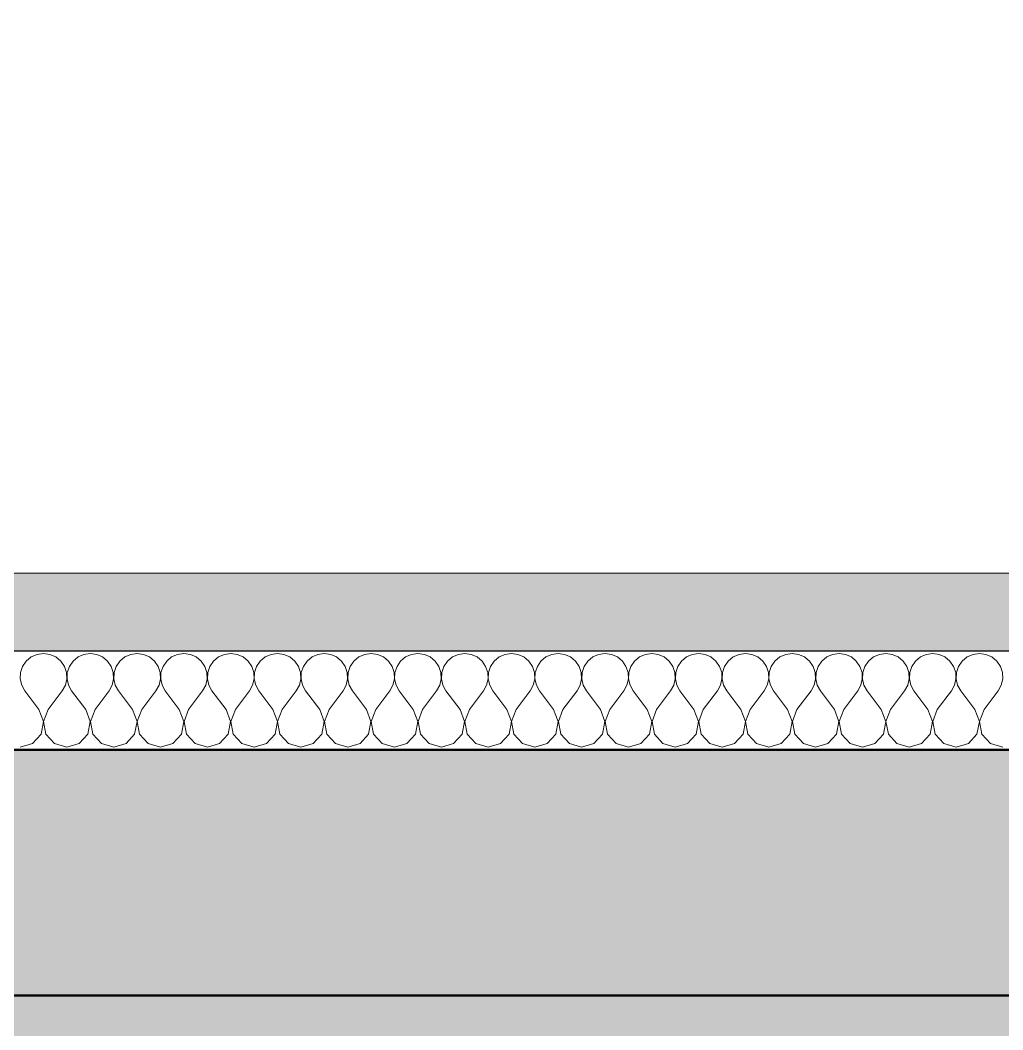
# Model space of a CAD drawing. Header units: millimetres. Extents: x -48147 to 1436659, y -488302 to 18123.
# Drawn here: x 1421846 to 1422846, y -483498 to -482470 of the extents above; entities that cross this region are included whole.
import ezdxf

# ---------------------------------------------------------------- set-up
doc = ezdxf.new("R2010")
doc.units = ezdxf.units.MM
doc.header["$MEASUREMENT"] = 0
doc.linetypes.add('Dashed', pattern=[2822.222233, 1411.111116, -1411.111116])
doc.linetypes.add('Wipeout_Contour', pattern=[1000, 0, -1000])
for name, color, linetype, lineweight, true_color in [('0_Pen_No__105', 7, 'Continuous', 15, 0xa6a6a6), ('A-230-M_FLOOR.IFC Import_Pen_No__109', 7, 'Continuous', 15, 0xa6a6a6), ('A-230-M_FLOOR.IFC Import_Pen_No__29', 7, 'Continuous', 50, 0x2a2a2a), ('HATCHING_Pen_No__145', 7, 'Continuous', 0, 0xa6a6a6), ('New_A-20-M_Floor_Slab_Pen_No__107', 7, 'Continuous', 15, 0xa6a6a6), ('New_A-20-M_Floor_Slab_Pen_No__109', 7, 'Continuous', 15, 0xa6a6a6), ('New_A-20-M_Floor_Slab_Pen_No__162', 7, 'Continuous', 0, 0xe47200)]:
    doc.layers.add(name, color=color, linetype=linetype, lineweight=lineweight, true_color=true_color)
for name, color, linetype, lineweight in [('0_Pen_No__85', 8, 'Continuous', 20), ('HATCHING_Pen_No__1', 7, 'Continuous', 13), ('New_A-20-M_Floor_Slab_Pen_No__1', 7, 'Continuous', 13)]:
    doc.layers.add(name, color=color, linetype=linetype, lineweight=lineweight)
doc.layers.add('A-230-M_FLOOR.IFC Import', color=7, linetype='Continuous')
doc.layers.add('New_A-20-M_Floor_Slab', color=7, linetype='Continuous')
doc.dimstyles.new('GENERATED_STYLE__5', dxfattribs={"dimtxt": 0.18, "dimasz": 182.4, "dimexe": 0.18, "dimexo": 0.0625, "dimgap": 0.09, "dimtad": 0, "dimtih": 1, "dimtoh": 1, "dimdec": 4, "dimzin": 0, "dimdsep": 46, "dimcen": 0.09, "dimadec": 0, "dimazin": 0, "dimtfac": 1, "dimtdec": 4, "dimtmove": 0, "dimatfit": 3, "dimldrblk": 'ARROWHEAD_5', "dimfxl": 1, "dimtolj": 1, "dimtzin": 0, "dimarcsym": 0})
pattern_1 = [(0, (1424163.9, -483032.8), (0, 389.711), [24.375, -200.625]), (0, (1424276.4, -482837.94), (0, 389.711), [24.375, -200.625]), (60, (1424163.9, -483032.8), (-337.5, 194.856), [24.375, -200.625]), (60, (1424388.9, -483032.8), (-337.5, 194.856), [24.375, -200.625]), (120, (1424188.27, -483032.8), (337.5, 194.856), [24.375, -200.625]), (120, (1424413.27, -483032.8), (337.5, 194.856), [24.375, -200.625]), (0, (1424163.9, -482995.3), (0, 75), [0, -75, 0, -112.5]), (45, (1424201.4, -482995.3), (-53.033, 53.033), [0, -56.25, 0, -93.75])]

# ---------------------------------------------------------------- blocks, each defined once
blk = doc.blocks.new('*X349', base_point=(1424163.9, -483032.8))
at = {"layer": 'New_A-20-M_Floor_Slab_Pen_No__107', "linetype": 'Continuous'}
for p, q in [((1421869.5, -483114.7), (1421863, -483115.6)), ((1421876, -483115.6), (1421869.5, -483114.7)), ((1421917.1, -483114.7), (1421910.6, -483115.6)), ((1421923.6, -483115.6), (1421917.1, -483114.7)), ((1421964.7, -483114.7), (1421958.2, -483115.6)), ((1421971.3, -483115.6), (1421964.7, -483114.7)), ((1422012.4, -483114.7), (1422005.9, -483115.6)), ((1422018.9, -483115.6), (1422012.4, -483114.7)), ((1422060, -483114.7), (1422053.5, -483115.6)), ((1422066.5, -483115.6), (1422060, -483114.7)), ((1422107.6, -483114.7), (1422101.1, -483115.6)), ((1422114.1, -483115.6), (1422107.6, -483114.7)), ((1422155.2, -483114.7), (1422148.7, -483115.6)), ((1422161.7, -483115.6), (1422155.2, -483114.7)), ((1422202.8, -483114.7), (1422196.3, -483115.6)), ((1422209.3, -483115.6), (1422202.8, -483114.7)), ((1422250.5, -483114.7), (1422244, -483115.6)), ((1422257, -483115.6), (1422250.5, -483114.7)), ((1422298.1, -483114.7), (1422291.6, -483115.6)), ((1422304.6, -483115.6), (1422298.1, -483114.7)), ((1422345.7, -483114.7), (1422339.2, -483115.6)), ((1422352.2, -483115.6), (1422345.7, -483114.7)), ((1422393.3, -483114.7), (1422386.8, -483115.6)), ((1422399.8, -483115.6), (1422393.3, -483114.7)), ((1422440.9, -483114.7), (1422434.4, -483115.6)), ((1422447.4, -483115.6), (1422440.9, -483114.7)), ((1422488.6, -483114.7), (1422482.1, -483115.6)), ((1422495.1, -483115.6), (1422488.6, -483114.7)), ((1422536.2, -483114.7), (1422529.7, -483115.6)), ((1422542.7, -483115.6), (1422536.2, -483114.7)), ((1422583.8, -483114.7), (1422577.3, -483115.6)), ((1422590.3, -483115.6), (1422583.8, -483114.7)), ((1422631.4, -483114.7), (1422624.9, -483115.6)), ((1422637.9, -483115.6), (1422631.4, -483114.7)), ((1422679, -483114.7), (1422672.5, -483115.6)), ((1422685.5, -483115.6), (1422679, -483114.7)), ((1422726.7, -483114.7), (1422720.1, -483115.6)), ((1422733.2, -483115.6), (1422726.7, -483114.7)), ((1422774.3, -483114.7), (1422767.8, -483115.6)), ((1422780.8, -483115.6), (1422774.3, -483114.7)), ((1422821.9, -483114.7), (1422815.4, -483115.6)), ((1422828.4, -483115.6), (1422821.9, -483114.7)), ((1421851.9, -483122.4), (1421848.2, -483127.8)), ((1421857, -483118.2), (1421851.9, -483122.4)), ((1421863, -483115.6), (1421857, -483118.2)), ((1421882, -483118.2), (1421876, -483115.6)), ((1421887.1, -483122.4), (1421882, -483118.2)), ((1421890.8, -483127.8), (1421887.1, -483122.4)), ((1421899.6, -483122.4), (1421895.8, -483127.8)), ((1421904.6, -483118.2), (1421899.6, -483122.4)), ((1421910.6, -483115.6), (1421904.6, -483118.2)), ((1421929.6, -483118.2), (1421923.6, -483115.6)), ((1421934.7, -483122.4), (1421929.6, -483118.2)), ((1421938.4, -483127.8), (1421934.7, -483122.4)), ((1421947.2, -483122.4), (1421943.5, -483127.8)), ((1421952.2, -483118.2), (1421947.2, -483122.4)), ((1421958.2, -483115.6), (1421952.2, -483118.2)), ((1421977.3, -483118.2), (1421971.3, -483115.6)), ((1421982.3, -483122.4), (1421977.3, -483118.2)), ((1421986, -483127.8), (1421982.3, -483122.4)), ((1421994.8, -483122.4), (1421991.1, -483127.8)), ((1421999.8, -483118.2), (1421994.8, -483122.4)), ((1422005.9, -483115.6), (1421999.8, -483118.2)), ((1422024.9, -483118.2), (1422018.9, -483115.6)), ((1422029.9, -483122.4), (1422024.9, -483118.2)), ((1422033.7, -483127.8), (1422029.9, -483122.4)), ((1422042.4, -483122.4), (1422038.7, -483127.8)), ((1422047.5, -483118.2), (1422042.4, -483122.4)), ((1422053.5, -483115.6), (1422047.5, -483118.2)), ((1422072.5, -483118.2), (1422066.5, -483115.6)), ((1422077.6, -483122.4), (1422072.5, -483118.2)), ((1422081.3, -483127.8), (1422077.6, -483122.4)), ((1422090, -483122.4), (1422086.3, -483127.8)), ((1422095.1, -483118.2), (1422090, -483122.4)), ((1422101.1, -483115.6), (1422095.1, -483118.2)), ((1422120.1, -483118.2), (1422114.1, -483115.6)), ((1422125.2, -483122.4), (1422120.1, -483118.2)), ((1422128.9, -483127.8), (1422125.2, -483122.4)), ((1422137.6, -483122.4), (1422133.9, -483127.8)), ((1422142.7, -483118.2), (1422137.6, -483122.4)), ((1422148.7, -483115.6), (1422142.7, -483118.2)), ((1422167.7, -483118.2), (1422161.7, -483115.6)), ((1422172.8, -483122.4), (1422167.7, -483118.2)), ((1422176.5, -483127.8), (1422172.8, -483122.4)), ((1422185.3, -483122.4), (1422181.5, -483127.8)), ((1422190.3, -483118.2), (1422185.3, -483122.4)), ((1422196.3, -483115.6), (1422190.3, -483118.2)), ((1422215.4, -483118.2), (1422209.3, -483115.6)), ((1422220.4, -483122.4), (1422215.4, -483118.2)), ((1422224.1, -483127.8), (1422220.4, -483122.4)), ((1422232.9, -483122.4), (1422229.2, -483127.8)), ((1422237.9, -483118.2), (1422232.9, -483122.4)), ((1422244, -483115.6), (1422237.9, -483118.2)), ((1422263, -483118.2), (1422257, -483115.6)), ((1422268, -483122.4), (1422263, -483118.2)), ((1422271.8, -483127.8), (1422268, -483122.4)), ((1422280.5, -483122.4), (1422276.8, -483127.8)), ((1422285.6, -483118.2), (1422280.5, -483122.4)), ((1422291.6, -483115.6), (1422285.6, -483118.2)), ((1422310.6, -483118.2), (1422304.6, -483115.6)), ((1422315.7, -483122.4), (1422310.6, -483118.2)), ((1422319.4, -483127.8), (1422315.7, -483122.4)), ((1422328.1, -483122.4), (1422324.4, -483127.8)), ((1422333.2, -483118.2), (1422328.1, -483122.4)), ((1422339.2, -483115.6), (1422333.2, -483118.2)), ((1422358.2, -483118.2), (1422352.2, -483115.6)), ((1422363.3, -483122.4), (1422358.2, -483118.2)), ((1422367, -483127.8), (1422363.3, -483122.4)), ((1422375.7, -483122.4), (1422372, -483127.8)), ((1422380.8, -483118.2), (1422375.7, -483122.4)), ((1422386.8, -483115.6), (1422380.8, -483118.2)), ((1422405.8, -483118.2), (1422399.8, -483115.6)), ((1422410.9, -483122.4), (1422405.8, -483118.2)), ((1422414.6, -483127.8), (1422410.9, -483122.4)), ((1422423.4, -483122.4), (1422419.6, -483127.8)), ((1422428.4, -483118.2), (1422423.4, -483122.4)), ((1422434.4, -483115.6), (1422428.4, -483118.2)), ((1422453.5, -483118.2), (1422447.4, -483115.6)), ((1422458.5, -483122.4), (1422453.5, -483118.2)), ((1422462.2, -483127.8), (1422458.5, -483122.4)), ((1422471, -483122.4), (1422467.3, -483127.8)), ((1422476, -483118.2), (1422471, -483122.4)), ((1422482.1, -483115.6), (1422476, -483118.2)), ((1422501.1, -483118.2), (1422495.1, -483115.6)), ((1422506.1, -483122.4), (1422501.1, -483118.2)), ((1422509.9, -483127.8), (1422506.1, -483122.4)), ((1422518.6, -483122.4), (1422514.9, -483127.8)), ((1422523.7, -483118.2), (1422518.6, -483122.4)), ((1422529.7, -483115.6), (1422523.7, -483118.2)), ((1422548.7, -483118.2), (1422542.7, -483115.6)), ((1422553.8, -483122.4), (1422548.7, -483118.2)), ((1422557.5, -483127.8), (1422553.8, -483122.4)), ((1422566.2, -483122.4), (1422562.5, -483127.8)), ((1422571.3, -483118.2), (1422566.2, -483122.4)), ((1422577.3, -483115.6), (1422571.3, -483118.2)), ((1422596.3, -483118.2), (1422590.3, -483115.6)), ((1422601.4, -483122.4), (1422596.3, -483118.2)), ((1422605.1, -483127.8), (1422601.4, -483122.4)), ((1422613.8, -483122.4), (1422610.1, -483127.8)), ((1422618.9, -483118.2), (1422613.8, -483122.4)), ((1422624.9, -483115.6), (1422618.9, -483118.2)), ((1422643.9, -483118.2), (1422637.9, -483115.6)), ((1422649, -483122.4), (1422643.9, -483118.2)), ((1422652.7, -483127.8), (1422649, -483122.4)), ((1422661.5, -483122.4), (1422657.7, -483127.8)), ((1422666.5, -483118.2), (1422661.5, -483122.4)), ((1422672.5, -483115.6), (1422666.5, -483118.2)), ((1422691.6, -483118.2), (1422685.5, -483115.6)), ((1422696.6, -483122.4), (1422691.6, -483118.2)), ((1422700.3, -483127.8), (1422696.6, -483122.4)), ((1422709.1, -483122.4), (1422705.4, -483127.8)), ((1422714.1, -483118.2), (1422709.1, -483122.4)), ((1422720.1, -483115.6), (1422714.1, -483118.2)), ((1422739.2, -483118.2), (1422733.2, -483115.6)), ((1422744.2, -483122.4), (1422739.2, -483118.2)), ((1422747.9, -483127.8), (1422744.2, -483122.4)), ((1422756.7, -483122.4), (1422753, -483127.8)), ((1422761.8, -483118.2), (1422756.7, -483122.4)), ((1422767.8, -483115.6), (1422761.8, -483118.2)), ((1422786.8, -483118.2), (1422780.8, -483115.6)), ((1422791.8, -483122.4), (1422786.8, -483118.2)), ((1422795.6, -483127.8), (1422791.8, -483122.4)), ((1422804.3, -483122.4), (1422800.6, -483127.8)), ((1422809.4, -483118.2), (1422804.3, -483122.4)), ((1422815.4, -483115.6), (1422809.4, -483118.2)), ((1422834.4, -483118.2), (1422828.4, -483115.6)), ((1422839.5, -483122.4), (1422834.4, -483118.2)), ((1422843.2, -483127.8), (1422839.5, -483122.4)), ((1421846.1, -483134.1), (1421845.8, -483140.6)), ((1421848.2, -483127.8), (1421846.1, -483134.1)), ((1421892.9, -483134.1), (1421890.8, -483127.8)), ((1421893.2, -483140.6), (1421892.9, -483134.1)), ((1421893.7, -483134.1), (1421893.4, -483140.6)), ((1421895.8, -483127.8), (1421893.7, -483134.1)), ((1421940.5, -483134.1), (1421938.4, -483127.8)), ((1421940.8, -483140.6), (1421940.5, -483134.1)), ((1421941.4, -483134.1), (1421941, -483140.6)), ((1421943.5, -483127.8), (1421941.4, -483134.1)), ((1421988.1, -483134.1), (1421986, -483127.8)), ((1421988.5, -483140.6), (1421988.1, -483134.1)), ((1421989, -483134.1), (1421988.7, -483140.6)), ((1421991.1, -483127.8), (1421989, -483134.1)), ((1422035.8, -483134.1), (1422033.7, -483127.8)), ((1422036.1, -483140.6), (1422035.8, -483134.1)), ((1422036.6, -483134.1), (1422036.3, -483140.6)), ((1422038.7, -483127.8), (1422036.6, -483134.1)), ((1422083.4, -483134.1), (1422081.3, -483127.8)), ((1422083.7, -483140.6), (1422083.4, -483134.1)), ((1422084.2, -483134.1), (1422083.9, -483140.6)), ((1422086.3, -483127.8), (1422084.2, -483134.1)), ((1422131, -483134.1), (1422128.9, -483127.8)), ((1422131.3, -483140.6), (1422131, -483134.1)), ((1422131.8, -483134.1), (1422131.5, -483140.6)), ((1422133.9, -483127.8), (1422131.8, -483134.1)), ((1422178.6, -483134.1), (1422176.5, -483127.8)), ((1422178.9, -483140.6), (1422178.6, -483134.1)), ((1422179.4, -483134.1), (1422179.1, -483140.6)), ((1422181.5, -483127.8), (1422179.4, -483134.1)), ((1422226.2, -483134.1), (1422224.1, -483127.8)), ((1422226.6, -483140.6), (1422226.2, -483134.1)), ((1422227.1, -483134.1), (1422226.7, -483140.6)), ((1422229.2, -483127.8), (1422227.1, -483134.1)), ((1422273.9, -483134.1), (1422271.8, -483127.8)), ((1422274.2, -483140.6), (1422273.9, -483134.1)), ((1422274.7, -483134.1), (1422274.4, -483140.6)), ((1422276.8, -483127.8), (1422274.7, -483134.1)), ((1422321.5, -483134.1), (1422319.4, -483127.8)), ((1422321.8, -483140.6), (1422321.5, -483134.1)), ((1422322.3, -483134.1), (1422322, -483140.6)), ((1422324.4, -483127.8), (1422322.3, -483134.1)), ((1422369.1, -483134.1), (1422367, -483127.8)), ((1422369.4, -483140.6), (1422369.1, -483134.1)), ((1422369.9, -483134.1), (1422369.6, -483140.6)), ((1422372, -483127.8), (1422369.9, -483134.1)), ((1422416.7, -483134.1), (1422414.6, -483127.8)), ((1422417, -483140.6), (1422416.7, -483134.1)), ((1422417.5, -483134.1), (1422417.2, -483140.6)), ((1422419.6, -483127.8), (1422417.5, -483134.1)), ((1422464.3, -483134.1), (1422462.2, -483127.8)), ((1422464.7, -483140.6), (1422464.3, -483134.1)), ((1422465.2, -483134.1), (1422464.8, -483140.6)), ((1422467.3, -483127.8), (1422465.2, -483134.1)), ((1422512, -483134.1), (1422509.9, -483127.8)), ((1422512.3, -483140.6), (1422512, -483134.1)), ((1422512.8, -483134.1), (1422512.5, -483140.6)), ((1422514.9, -483127.8), (1422512.8, -483134.1)), ((1422559.6, -483134.1), (1422557.5, -483127.8)), ((1422559.9, -483140.6), (1422559.6, -483134.1)), ((1422560.4, -483134.1), (1422560.1, -483140.6)), ((1422562.5, -483127.8), (1422560.4, -483134.1)), ((1422607.2, -483134.1), (1422605.1, -483127.8)), ((1422607.5, -483140.6), (1422607.2, -483134.1)), ((1422608, -483134.1), (1422607.7, -483140.6)), ((1422610.1, -483127.8), (1422608, -483134.1)), ((1422654.8, -483134.1), (1422652.7, -483127.8)), ((1422655.1, -483140.6), (1422654.8, -483134.1)), ((1422655.6, -483134.1), (1422655.3, -483140.6)), ((1422657.7, -483127.8), (1422655.6, -483134.1)), ((1422702.4, -483134.1), (1422700.3, -483127.8)), ((1422702.7, -483140.6), (1422702.4, -483134.1)), ((1422703.3, -483134.1), (1422702.9, -483140.6)), ((1422705.4, -483127.8), (1422703.3, -483134.1)), ((1422750, -483134.1), (1422747.9, -483127.8)), ((1422750.4, -483140.6), (1422750, -483134.1)), ((1422750.9, -483134.1), (1422750.6, -483140.6)), ((1422753, -483127.8), (1422750.9, -483134.1)), ((1422797.7, -483134.1), (1422795.6, -483127.8)), ((1422798, -483140.6), (1422797.7, -483134.1)), ((1422798.5, -483134.1), (1422798.2, -483140.6)), ((1422800.6, -483127.8), (1422798.5, -483134.1)), ((1422845.3, -483134.1), (1422843.2, -483127.8)), ((1422845.6, -483140.6), (1422845.3, -483134.1)), ((1421845.8, -483140.6), (1421847.3, -483147)), ((1421891.7, -483147), (1421893.2, -483140.6)), ((1421893.4, -483140.6), (1421894.9, -483147)), ((1421939.4, -483147), (1421940.8, -483140.6)), ((1421941, -483140.6), (1421942.5, -483147)), ((1421987, -483147), (1421988.5, -483140.6)), ((1421988.7, -483140.6), (1421990.1, -483147)), ((1422034.6, -483147), (1422036.1, -483140.6)), ((1422036.3, -483140.6), (1422037.8, -483147)), ((1422082.2, -483147), (1422083.7, -483140.6)), ((1422083.9, -483140.6), (1422085.4, -483147)), ((1422129.8, -483147), (1422131.3, -483140.6)), ((1422131.5, -483140.6), (1422133, -483147)), ((1422177.5, -483147), (1422178.9, -483140.6)), ((1422179.1, -483140.6), (1422180.6, -483147)), ((1422225.1, -483147), (1422226.6, -483140.6)), ((1422226.7, -483140.6), (1422228.2, -483147)), ((1422272.7, -483147), (1422274.2, -483140.6)), ((1422274.4, -483140.6), (1422275.9, -483147)), ((1422320.3, -483147), (1422321.8, -483140.6)), ((1422322, -483140.6), (1422323.5, -483147)), ((1422367.9, -483147), (1422369.4, -483140.6)), ((1422369.6, -483140.6), (1422371.1, -483147)), ((1422415.5, -483147), (1422417, -483140.6)), ((1422417.2, -483140.6), (1422418.7, -483147)), ((1422463.2, -483147), (1422464.7, -483140.6)), ((1422464.8, -483140.6), (1422466.3, -483147)), ((1422510.8, -483147), (1422512.3, -483140.6)), ((1422512.5, -483140.6), (1422514, -483147)), ((1422558.4, -483147), (1422559.9, -483140.6)), ((1422560.1, -483140.6), (1422561.6, -483147)), ((1422606, -483147), (1422607.5, -483140.6)), ((1422607.7, -483140.6), (1422609.2, -483147)), ((1422653.6, -483147), (1422655.1, -483140.6)), ((1422655.3, -483140.6), (1422656.8, -483147)), ((1422701.3, -483147), (1422702.7, -483140.6)), ((1422702.9, -483140.6), (1422704.4, -483147)), ((1422748.9, -483147), (1422750.4, -483140.6)), ((1422750.6, -483140.6), (1422752, -483147)), ((1422796.5, -483147), (1422798, -483140.6)), ((1422798.2, -483140.6), (1422799.7, -483147)), ((1422844.1, -483147), (1422845.6, -483140.6)), ((1421847.3, -483147), (1421850.5, -483152.8)), ((1421864.7, -483171.8), (1421850.5, -483152.8)), ((1421874.3, -483171.8), (1421888.6, -483152.8)), ((1421888.6, -483152.8), (1421891.7, -483147)), ((1421894.9, -483147), (1421898.1, -483152.8)), ((1421912.4, -483171.8), (1421898.1, -483152.8)), ((1421921.9, -483171.8), (1421936.2, -483152.8)), ((1421936.2, -483152.8), (1421939.4, -483147)), ((1421942.5, -483147), (1421945.7, -483152.8)), ((1421960, -483171.8), (1421945.7, -483152.8)), ((1421969.5, -483171.8), (1421983.8, -483152.8)), ((1421983.8, -483152.8), (1421987, -483147)), ((1421990.1, -483147), (1421993.3, -483152.8)), ((1422007.6, -483171.8), (1421993.3, -483152.8)), ((1422017.1, -483171.8), (1422031.4, -483152.8)), ((1422031.4, -483152.8), (1422034.6, -483147)), ((1422037.8, -483147), (1422040.9, -483152.8)), ((1422055.2, -483171.8), (1422040.9, -483152.8)), ((1422064.7, -483171.8), (1422079, -483152.8)), ((1422079, -483152.8), (1422082.2, -483147)), ((1422085.4, -483147), (1422088.6, -483152.8)), ((1422102.8, -483171.8), (1422088.6, -483152.8)), ((1422112.4, -483171.8), (1422126.7, -483152.8)), ((1422126.7, -483152.8), (1422129.8, -483147)), ((1422133, -483147), (1422136.2, -483152.8)), ((1422150.5, -483171.8), (1422136.2, -483152.8)), ((1422160, -483171.8), (1422174.3, -483152.8)), ((1422174.3, -483152.8), (1422177.5, -483147)), ((1422180.6, -483147), (1422183.8, -483152.8)), ((1422198.1, -483171.8), (1422183.8, -483152.8)), ((1422207.6, -483171.8), (1422221.9, -483152.8)), ((1422221.9, -483152.8), (1422225.1, -483147)), ((1422228.2, -483147), (1422231.4, -483152.8)), ((1422245.7, -483171.8), (1422231.4, -483152.8)), ((1422255.2, -483171.8), (1422269.5, -483152.8)), ((1422269.5, -483152.8), (1422272.7, -483147)), ((1422275.9, -483147), (1422279, -483152.8)), ((1422293.3, -483171.8), (1422279, -483152.8)), ((1422302.8, -483171.8), (1422317.1, -483152.8)), ((1422317.1, -483152.8), (1422320.3, -483147)), ((1422323.5, -483147), (1422326.7, -483152.8)), ((1422340.9, -483171.8), (1422326.7, -483152.8)), ((1422350.5, -483171.8), (1422364.7, -483152.8)), ((1422364.7, -483152.8), (1422367.9, -483147)), ((1422371.1, -483147), (1422374.3, -483152.8)), ((1422388.6, -483171.8), (1422374.3, -483152.8)), ((1422398.1, -483171.8), (1422412.4, -483152.8)), ((1422412.4, -483152.8), (1422415.5, -483147)), ((1422418.7, -483147), (1422421.9, -483152.8)), ((1422436.2, -483171.8), (1422421.9, -483152.8)), ((1422445.7, -483171.8), (1422460, -483152.8)), ((1422460, -483152.8), (1422463.2, -483147)), ((1422466.3, -483147), (1422469.5, -483152.8)), ((1422483.8, -483171.8), (1422469.5, -483152.8)), ((1422493.3, -483171.8), (1422507.6, -483152.8)), ((1422507.6, -483152.8), (1422510.8, -483147)), ((1422514, -483147), (1422517.1, -483152.8)), ((1422531.4, -483171.8), (1422517.1, -483152.8)), ((1422540.9, -483171.8), (1422555.2, -483152.8)), ((1422555.2, -483152.8), (1422558.4, -483147)), ((1422561.6, -483147), (1422564.7, -483152.8)), ((1422579, -483171.8), (1422564.7, -483152.8)), ((1422588.6, -483171.8), (1422602.8, -483152.8)), ((1422602.8, -483152.8), (1422606, -483147)), ((1422609.2, -483147), (1422612.4, -483152.8)), ((1422626.7, -483171.8), (1422612.4, -483152.8)), ((1422636.2, -483171.8), (1422650.5, -483152.8)), ((1422650.5, -483152.8), (1422653.6, -483147)), ((1422656.8, -483147), (1422660, -483152.8)), ((1422674.3, -483171.8), (1422660, -483152.8)), ((1422683.8, -483171.8), (1422698.1, -483152.8)), ((1422698.1, -483152.8), (1422701.3, -483147)), ((1422704.4, -483147), (1422707.6, -483152.8)), ((1422721.9, -483171.8), (1422707.6, -483152.8)), ((1422731.4, -483171.8), (1422745.7, -483152.8)), ((1422745.7, -483152.8), (1422748.9, -483147)), ((1422752, -483147), (1422755.2, -483152.8)), ((1422769.5, -483171.8), (1422755.2, -483152.8)), ((1422779, -483171.8), (1422793.3, -483152.8)), ((1422793.3, -483152.8), (1422796.5, -483147)), ((1422799.7, -483147), (1422802.8, -483152.8)), ((1422817.1, -483171.8), (1422802.8, -483152.8)), ((1422826.7, -483171.8), (1422840.9, -483152.8)), ((1422840.9, -483152.8), (1422844.1, -483147)), ((1421869.4, -483184), (1421864.7, -483171.8)), ((1421874.3, -483171.8), (1421869.6, -483184)), ((1421917, -483184), (1421912.4, -483171.8)), ((1421921.9, -483171.8), (1421917.2, -483184)), ((1421964.7, -483184), (1421960, -483171.8)), ((1421969.5, -483171.8), (1421964.8, -483184)), ((1422012.3, -483184), (1422007.6, -483171.8)), ((1422017.1, -483171.8), (1422012.5, -483184)), ((1422059.9, -483184), (1422055.2, -483171.8)), ((1422064.7, -483171.8), (1422060.1, -483184)), ((1422107.5, -483184), (1422102.8, -483171.8)), ((1422112.4, -483171.8), (1422107.7, -483184)), ((1422155.1, -483184), (1422150.5, -483171.8)), ((1422160, -483171.8), (1422155.3, -483184)), ((1422202.7, -483184), (1422198.1, -483171.8)), ((1422207.6, -483171.8), (1422202.9, -483184)), ((1422250.4, -483184), (1422245.7, -483171.8)), ((1422255.2, -483171.8), (1422250.6, -483184)), ((1422298, -483184), (1422293.3, -483171.8)), ((1422302.8, -483171.8), (1422298.2, -483184)), ((1422345.6, -483184), (1422340.9, -483171.8)), ((1422350.5, -483171.8), (1422345.8, -483184)), ((1422393.2, -483184), (1422388.6, -483171.8)), ((1422398.1, -483171.8), (1422393.4, -483184)), ((1422440.8, -483184), (1422436.2, -483171.8)), ((1422445.7, -483171.8), (1422441, -483184)), ((1422488.5, -483184), (1422483.8, -483171.8)), ((1422493.3, -483171.8), (1422488.7, -483184)), ((1422536.1, -483184), (1422531.4, -483171.8)), ((1422540.9, -483171.8), (1422536.3, -483184)), ((1422583.7, -483184), (1422579, -483171.8)), ((1422588.6, -483171.8), (1422583.9, -483184)), ((1422631.3, -483184), (1422626.7, -483171.8)), ((1422636.2, -483171.8), (1422631.5, -483184)), ((1422678.9, -483184), (1422674.3, -483171.8)), ((1422683.8, -483171.8), (1422679.1, -483184)), ((1422726.6, -483184), (1422721.9, -483171.8)), ((1422731.4, -483171.8), (1422726.7, -483184)), ((1422774.2, -483184), (1422769.5, -483171.8)), ((1422779, -483171.8), (1422774.4, -483184)), ((1422821.8, -483184), (1422817.1, -483171.8)), ((1422826.7, -483171.8), (1422822, -483184)), ((1421867, -483196.8), (1421869.4, -483184)), ((1421869.6, -483184), (1421872, -483196.8)), ((1421914.6, -483196.8), (1421917, -483184)), ((1421917.2, -483184), (1421919.6, -483196.8)), ((1421962.2, -483196.8), (1421964.7, -483184)), ((1421964.8, -483184), (1421967.3, -483196.8)), ((1422009.9, -483196.8), (1422012.3, -483184)), ((1422012.5, -483184), (1422014.9, -483196.8)), ((1422057.5, -483196.8), (1422059.9, -483184)), ((1422060.1, -483184), (1422062.5, -483196.8)), ((1422105.1, -483196.8), (1422107.5, -483184)), ((1422107.7, -483184), (1422110.1, -483196.8)), ((1422152.7, -483196.8), (1422155.1, -483184)), ((1422155.3, -483184), (1422157.7, -483196.8)), ((1422200.3, -483196.8), (1422202.7, -483184)), ((1422202.9, -483184), (1422205.4, -483196.8)), ((1422247.9, -483196.8), (1422250.4, -483184)), ((1422250.6, -483184), (1422253, -483196.8)), ((1422295.6, -483196.8), (1422298, -483184)), ((1422298.2, -483184), (1422300.6, -483196.8)), ((1422343.2, -483196.8), (1422345.6, -483184)), ((1422345.8, -483184), (1422348.2, -483196.8)), ((1422390.8, -483196.8), (1422393.2, -483184)), ((1422393.4, -483184), (1422395.8, -483196.8)), ((1422438.4, -483196.8), (1422440.8, -483184)), ((1422441, -483184), (1422443.5, -483196.8)), ((1422486, -483196.8), (1422488.5, -483184)), ((1422488.7, -483184), (1422491.1, -483196.8)), ((1422533.7, -483196.8), (1422536.1, -483184)), ((1422536.3, -483184), (1422538.7, -483196.8)), ((1422581.3, -483196.8), (1422583.7, -483184)), ((1422583.9, -483184), (1422586.3, -483196.8)), ((1422628.9, -483196.8), (1422631.3, -483184)), ((1422631.5, -483184), (1422633.9, -483196.8)), ((1422676.5, -483196.8), (1422678.9, -483184)), ((1422679.1, -483184), (1422681.5, -483196.8)), ((1422724.1, -483196.8), (1422726.6, -483184)), ((1422726.7, -483184), (1422729.2, -483196.8)), ((1422771.8, -483196.8), (1422774.2, -483184)), ((1422774.4, -483184), (1422776.8, -483196.8)), ((1422819.4, -483196.8), (1422821.8, -483184)), ((1422822, -483184), (1422824.4, -483196.8)), ((1421858.2, -483206.4), (1421867, -483196.8)), ((1421872, -483196.8), (1421880.8, -483206.4)), ((1421905.8, -483206.4), (1421914.6, -483196.8)), ((1421919.6, -483196.8), (1421928.4, -483206.4)), ((1421953.5, -483206.4), (1421962.2, -483196.8)), ((1421967.3, -483196.8), (1421976, -483206.4)), ((1422001.1, -483206.4), (1422009.9, -483196.8)), ((1422014.9, -483196.8), (1422023.7, -483206.4)), ((1422048.7, -483206.4), (1422057.5, -483196.8)), ((1422062.5, -483196.8), (1422071.3, -483206.4)), ((1422096.3, -483206.4), (1422105.1, -483196.8)), ((1422110.1, -483196.8), (1422118.9, -483206.4)), ((1422143.9, -483206.4), (1422152.7, -483196.8)), ((1422157.7, -483196.8), (1422166.5, -483206.4)), ((1422191.6, -483206.4), (1422200.3, -483196.8)), ((1422205.4, -483196.8), (1422214.1, -483206.4)), ((1422239.2, -483206.4), (1422247.9, -483196.8)), ((1422253, -483196.8), (1422261.8, -483206.4)), ((1422286.8, -483206.4), (1422295.6, -483196.8)), ((1422300.6, -483196.8), (1422309.4, -483206.4)), ((1422334.4, -483206.4), (1422343.2, -483196.8)), ((1422348.2, -483196.8), (1422357, -483206.4)), ((1422382, -483206.4), (1422390.8, -483196.8)), ((1422395.8, -483196.8), (1422404.6, -483206.4)), ((1422429.6, -483206.4), (1422438.4, -483196.8)), ((1422443.5, -483196.8), (1422452.2, -483206.4)), ((1422477.3, -483206.4), (1422486, -483196.8)), ((1422491.1, -483196.8), (1422499.8, -483206.4)), ((1422524.9, -483206.4), (1422533.7, -483196.8)), ((1422538.7, -483196.8), (1422547.5, -483206.4)), ((1422572.5, -483206.4), (1422581.3, -483196.8)), ((1422586.3, -483196.8), (1422595.1, -483206.4)), ((1422620.1, -483206.4), (1422628.9, -483196.8)), ((1422633.9, -483196.8), (1422642.7, -483206.4)), ((1422667.7, -483206.4), (1422676.5, -483196.8)), ((1422681.5, -483196.8), (1422690.3, -483206.4)), ((1422715.4, -483206.4), (1422724.1, -483196.8)), ((1422729.2, -483196.8), (1422737.9, -483206.4)), ((1422763, -483206.4), (1422771.8, -483196.8)), ((1422776.8, -483196.8), (1422785.6, -483206.4)), ((1422810.6, -483206.4), (1422819.4, -483196.8)), ((1422824.4, -483196.8), (1422833.2, -483206.4)), ((1421845.7, -483209.9), (1421858.2, -483206.4)), ((1421880.8, -483206.4), (1421893.3, -483209.9)), ((1421893.3, -483209.9), (1421905.8, -483206.4)), ((1421928.4, -483206.4), (1421940.9, -483209.9)), ((1421940.9, -483209.9), (1421953.5, -483206.4)), ((1421976, -483206.4), (1421988.6, -483209.9)), ((1421988.6, -483209.9), (1422001.1, -483206.4)), ((1422023.7, -483206.4), (1422036.2, -483209.9)), ((1422036.2, -483209.9), (1422048.7, -483206.4)), ((1422071.3, -483206.4), (1422083.8, -483209.9)), ((1422083.8, -483209.9), (1422096.3, -483206.4)), ((1422118.9, -483206.4), (1422131.4, -483209.9)), ((1422131.4, -483209.9), (1422143.9, -483206.4)), ((1422166.5, -483206.4), (1422179, -483209.9)), ((1422179, -483209.9), (1422191.6, -483206.4)), ((1422214.1, -483206.4), (1422226.7, -483209.9)), ((1422226.7, -483209.9), (1422239.2, -483206.4)), ((1422261.8, -483206.4), (1422274.3, -483209.9)), ((1422274.3, -483209.9), (1422286.8, -483206.4)), ((1422309.4, -483206.4), (1422321.9, -483209.9)), ((1422321.9, -483209.9), (1422334.4, -483206.4)), ((1422357, -483206.4), (1422369.5, -483209.9)), ((1422369.5, -483209.9), (1422382, -483206.4)), ((1422404.6, -483206.4), (1422417.1, -483209.9)), ((1422417.1, -483209.9), (1422429.6, -483206.4)), ((1422452.2, -483206.4), (1422464.7, -483209.9)), ((1422464.7, -483209.9), (1422477.3, -483206.4)), ((1422499.8, -483206.4), (1422512.4, -483209.9)), ((1422512.4, -483209.9), (1422524.9, -483206.4)), ((1422547.5, -483206.4), (1422560, -483209.9)), ((1422560, -483209.9), (1422572.5, -483206.4)), ((1422595.1, -483206.4), (1422607.6, -483209.9)), ((1422607.6, -483209.9), (1422620.1, -483206.4)), ((1422642.7, -483206.4), (1422655.2, -483209.9)), ((1422655.2, -483209.9), (1422667.7, -483206.4)), ((1422690.3, -483206.4), (1422702.8, -483209.9)), ((1422702.8, -483209.9), (1422715.4, -483206.4)), ((1422737.9, -483206.4), (1422750.5, -483209.9)), ((1422750.5, -483209.9), (1422763, -483206.4)), ((1422785.6, -483206.4), (1422798.1, -483209.9)), ((1422798.1, -483209.9), (1422810.6, -483206.4)), ((1422833.2, -483206.4), (1422845.7, -483209.9))]:
    blk.add_line(p, q, dxfattribs=at)
blk = doc.blocks.new('Section Elem_322_2', base_point=(1424163.9, -483032.8))
at = {"color": 254, "linetype": 'Wipeout_Contour', "lineweight": 0, "ltscale": 6020910.573122941}
blk.add_wipeout([(1420869.5, -483032.8), (1420869.5, -483111.8), (1430340.1, -483111.8), (1430340.1, -483032.8)], dxfattribs=at).dxf.layer = 'New_A-20-M_Floor_Slab'
at = {"layer": 'New_A-20-M_Floor_Slab_Pen_No__109', "linetype": 'Continuous'}
h = blk.add_hatch(dxfattribs=at)
h.set_pattern_fill('Lightweight_Concrete_0002', color=256, style=0, pattern_type=2)
h.set_pattern_definition(pattern_1)
h.paths.add_polyline_path([(1420869.5, -483032.8), (1420869.5, -483111.8), (1430340.1, -483111.8), (1430340.1, -483032.8)])
at = {"layer": 'New_A-20-M_Floor_Slab_Pen_No__162', "linetype": 'Continuous'}
blk.add_hatch(color=256, dxfattribs=at).paths.add_polyline_path([(1420869.5, -483111.8), (1420869.5, -483112.3), (1430340.1, -483112.3), (1430340.1, -483111.8)])
at = {"layer": 'New_A-20-M_Floor_Slab_Pen_No__1', "linetype": 'Continuous'}
blk.add_line((1423918.6, -483032.8), (1420870.3, -483032.8), dxfattribs=at)
at = {"color": 254, "linetype": 'Wipeout_Contour', "lineweight": 0, "ltscale": 6021026.11962868}
blk.add_wipeout([(1420869.5, -483112.3), (1420869.5, -483212.3), (1430340.1, -483212.3), (1430340.1, -483112.3)], dxfattribs=at).dxf.layer = 'New_A-20-M_Floor_Slab'
at = {"layer": 'New_A-20-M_Floor_Slab_Pen_No__1', "linetype": 'Continuous'}
for p, q in [((1430340.1, -483111.8), (1420869.5, -483111.8)), ((1430340.1, -483112.3), (1420869.5, -483112.3)), ((1430340.1, -483212.3), (1420869.5, -483212.3))]:
    blk.add_line(p, q, dxfattribs=at)
at = {"layer": 'New_A-20-M_Floor_Slab'}
blk.add_blockref('*X349', (1424163.9, -483032.8), dxfattribs=at)
blk = doc.blocks.new('Section Elem_442_2', base_point=(1424163.9, -483032.8))
at = {"color": 254, "linetype": 'Wipeout_Contour', "lineweight": 0, "ltscale": 6021294.64809538}
blk.add_wipeout([(1430612.1, -483462.8), (1430612.1, -483212.8), (1420620.1, -483212.8), (1420620.1, -483462.8)], dxfattribs=at).dxf.layer = 'A-230-M_FLOOR.IFC Import'
at = {"layer": 'A-230-M_FLOOR.IFC Import_Pen_No__109', "linetype": 'Continuous'}
h = blk.add_hatch(dxfattribs=at)
h.set_pattern_fill('Lightweight_Concrete_0002', color=256, style=0, pattern_type=2)
h.set_pattern_definition(pattern_1)
h.paths.add_polyline_path([(1430612.1, -483462.8), (1430612.1, -483212.8), (1420620.1, -483212.8), (1420620.1, -483462.8)])
at = {"layer": 'A-230-M_FLOOR.IFC Import_Pen_No__29', "linetype": 'Continuous'}
for p, q in [((1430339.5, -483212.8), (1420620.1, -483212.8)), ((1429474.8, -483462.8), (1420620.1, -483462.8))]:
    blk.add_line(p, q, dxfattribs=at)
blk = doc.blocks.new('ARROWHEAD_5')
at = {"color": 0, "linetype": 'Continuous', "lineweight": 0}
blk.add_line((0, 0), (-1, 0), dxfattribs=at)
blk.add_solid([(-1, 0.2679), (0, 0), (-1, -0.2679), (-1, 0.2679)], dxfattribs=at)
blk = doc.blocks.new('S-23 Building Section_STORY_MARKER', base_point=(1424163.9, -483032.8))
at = {"layer": '0_Pen_No__105', "linetype": 'Dashed', "ltscale": 0.1}
blk.add_line((1400277.5, -483032.8), (1432997.4, -483032.8), dxfattribs=at)

msp = doc.modelspace()

# ---------------------------------------------------------------- block references
at = {"layer": 'New_A-20-M_Floor_Slab'}
msp.add_blockref('Section Elem_322_2', (1424163.9, -483032.8), dxfattribs=at)

# ---------------------------------------------------------------- next in the draw order: block references
at = {"layer": 'A-230-M_FLOOR.IFC Import'}
msp.add_blockref('Section Elem_442_2', (1424163.9, -483032.8), dxfattribs=at)

# ---------------------------------------------------------------- next in the draw order: leaders
at = {"layer": '0_Pen_No__85', "linetype": 'Continuous', "annotation_type": 0, "has_hookline": 1, "hookline_direction": 0, "text_width": 2113.1}
msp.add_leader([(1420943.6, -483032.8), (1421567.4, -482121.8), (1421830.5, -482121.8)], dimstyle='GENERATED_STYLE__5', dxfattribs=at)

# ---------------------------------------------------------------- next in the draw order: hatches: boundary and pattern name
at = {"layer": 'HATCHING_Pen_No__145', "linetype": 'Continuous'}
msp.add_hatch(color=256, dxfattribs=at).paths.add_polyline_path([(1403281.7, -483032.8), (1400307.5, -483032.8), (1400307.5, -488302.1), (1432997.4, -488302.1), (1432997.4, -483032.8), (1430682.1, -483032.8), (1430682.1, -483462.8), (1420869.5, -483462.8), (1420620.1, -483462.8), (1420620.1, -483282.8), (1411774.9, -483282.8), (1411774.9, -483632.8), (1403851.7, -483632.8), (1403851.7, -483532.8), (1403351.8, -483532.8), (1403351.8, -483409.3), (1403281.7, -483409.3)])

# ---------------------------------------------------------------- next in the draw order: linework, layer by layer
at = {"layer": 'HATCHING_Pen_No__1', "linetype": 'Continuous', "flags": 128}
msp.add_lwpolyline([(1403281.7, -483032.8), (1400307.5, -483032.8), (1400307.5, -488302.1), (1432997.4, -488302.1), (1432997.4, -483032.8), (1430682.1, -483032.8), (1430682.1, -483462.8), (1420869.5, -483462.8), (1420620.1, -483462.8), (1420620.1, -483282.8), (1411774.9, -483282.8), (1411774.9, -483632.8), (1403851.7, -483632.8), (1403851.7, -483532.8), (1403351.8, -483532.8), (1403351.8, -483409.3), (1403281.7, -483409.3)], close=True, dxfattribs=at)

# ---------------------------------------------------------------- next in the draw order: block references
at = {"linetype": 'Continuous', "lineweight": 0}
msp.add_blockref('S-23 Building Section_STORY_MARKER', (1424163.9, -483032.8), dxfattribs=at)

doc.saveas('drawing.dxf')
